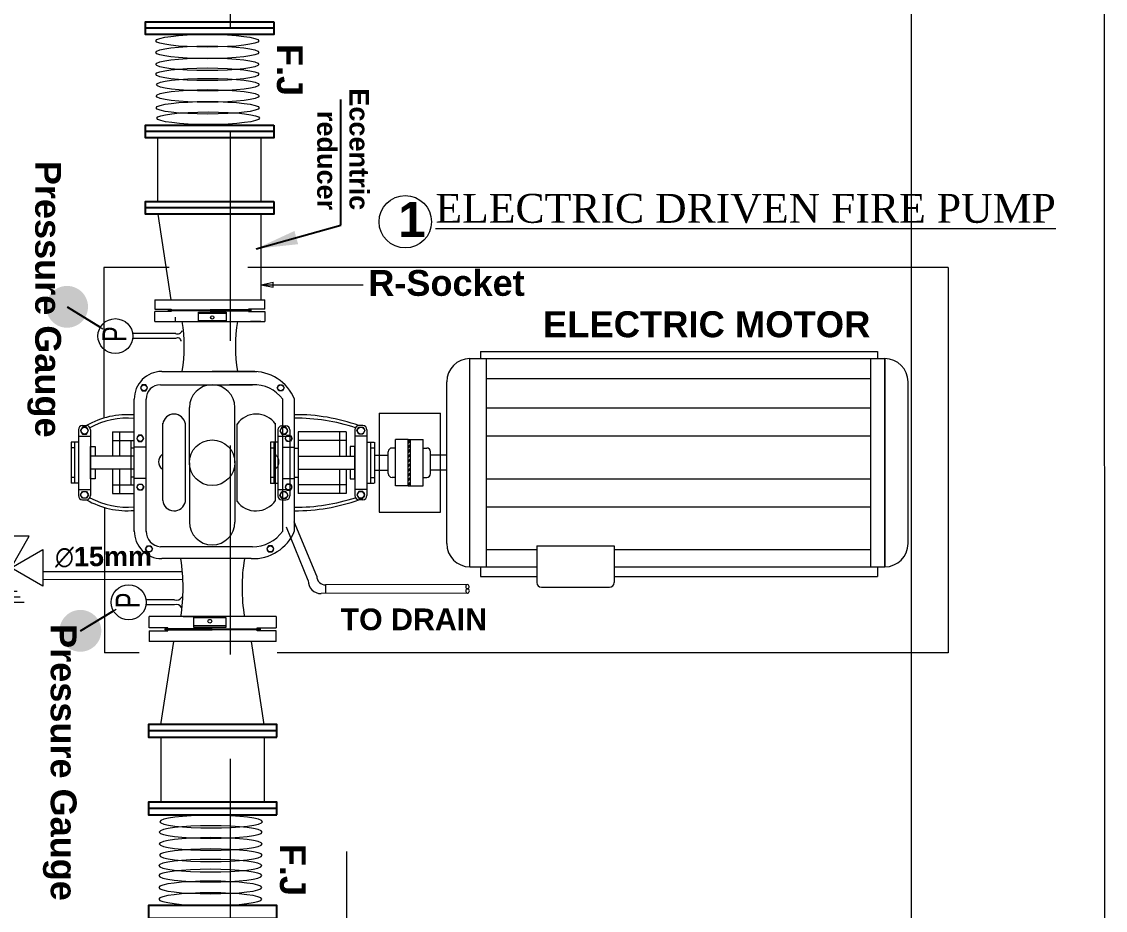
# Model space of a CAD drawing. Header units: inches. Extents: x -98933 to 1585249, y -3352739 to 192771.
# Drawn here: x 58166.06 to 58199.25, y 49943.84 to 49971.06 of the extents above; entities that cross this region are included whole.
import ezdxf
from ezdxf.enums import TextEntityAlignment as Align

# ---------------------------------------------------------------- set-up
doc = ezdxf.new("R2010")
doc.units = ezdxf.units.IN
doc.header["$MEASUREMENT"] = 0
doc.header["$PDMODE"] = 35
for name, pattern in [('CENTER', [2, 1.25, -0.25, 0.25, -0.25]), ('DASHED', [0.75, 0.5, -0.25]), ('HIDDEN', [0.375, 0.25, -0.125])]:
    doc.linetypes.add(name, pattern=pattern)
doc.layers.get('0').update_dxf_attribs({"lineweight": 0})
doc.layers.get('Defpoints').update_dxf_attribs({"lineweight": 0})
for name, color, linetype, lineweight in [('03 cable', 242, 'Continuous', 25), ('Building', 193, 'Continuous', 0), ('Diamention', 30, 'Continuous', 0), ('DIM', 7, 'Continuous', 0), ('DIMINSON', 30, 'Continuous', 5), ('FIRE SCH', 8, 'Continuous', 0), ('Hydrant Pipe', 1, 'Continuous', 25), ('Layer1', 134, 'Continuous', 0), ('PIPE', 4, 'Continuous', 0), ('Pipe 40 mm', 1, 'Continuous', 25), ('Table', 244, 'Continuous', 0)]:
    doc.layers.add(name, color=color, linetype=linetype, lineweight=lineweight)
doc.layers.add('ball v', color=7, linetype='Continuous', lineweight=0, true_color=0x1e12ca)
for name, color, linetype in [('DIESEL_PUMP', 7, 'Continuous'), ('FIREFIGHTING', 241, 'Continuous'), ('flange', 33, 'Continuous'), ('LAYER4', 7, 'CENTER'), ('Layer5', 3, 'Continuous'), ('LAYER6', 7, 'Continuous'), ('OBJECT', 7, 'Continuous')]:
    doc.layers.add(name, color=color, linetype=linetype)
doc.styles.add('AN', font='')
doc.styles.add('REG', font='times.ttf')
doc.styles.get("Standard").update_dxf_attribs({"font": 'arialbd.ttf', "height": 24})
doc.styles.add('style1', font='arial.ttf')
doc.styles.get('AN').set_extended_font_data('Batang')
doc.dimstyles.new('5_in', dxfattribs={"dimtxt": 11, "dimasz": 2, "dimexe": 1, "dimexo": 1, "dimgap": 1, "dimtad": 1, "dimdec": 0, "dimzin": 3, "dimdsep": 46, "dimlunit": 4, "dimtxsty": 'AN', "dimblk": 'DOT', "dimcen": 0.09, "dimclrd": 250, "dimclre": 250, "dimclrt": 30, "dimazin": 0, "dimtfac": 1, "dimtdec": 0, "dimtofl": 0, "dimtmove": 0, "dimatfit": 3, "dimldrblk": 'DOT', "dimfxl": 1, "dimfrac": 1, "dimtolj": 1, "dimtzin": 0, "dimarcsym": 0})
doc.dimstyles.new('DIM', dxfattribs={"dimscale": 0, "dimtxt": 10, "dimasz": 3, "dimexe": 0, "dimexo": 2, "dimgap": 1, "dimtad": 0, "dimdec": 0, "dimzin": 3, "dimdsep": 46, "dimlunit": 4, "dimtxsty": 'Standard', "dimcen": 0.09375, "dimdle": 2, "dimclrd": 8, "dimclre": 8, "dimclrt": 5, "dimadec": 0, "dimazin": 0, "dimtfac": 1, "dimtdec": 0, "dimtmove": 2, "dimatfit": 3, "dimfxl": 4, "dimfxlon": 1, "dimtolj": 1, "dimtzin": 0, "dimarcsym": 0})
doc.dimstyles.new('Dim-Pres', dxfattribs={"dimtxt": 5.5, "dimasz": 2, "dimexe": 1.5, "dimexo": 1.5, "dimgap": 1, "dimtad": 3, "dimdec": 0, "dimzin": 3, "dimdsep": 46, "dimlunit": 4, "dimtxsty": 'REG', "dimblk": 'point', "dimcen": 2, "dimclrd": 256, "dimclre": 256, "dimclrt": 7, "dimadec": 0, "dimazin": 0, "dimtfac": 0.75, "dimtdec": 0, "dimtmove": 1, "dimatfit": 3, "dimldrblk": 'point', "dimfxl": 0, "dimtolj": 1, "dimtzin": 0, "dimlwd": -1, "dimlwe": -1, "dimarcsym": 1})

# ---------------------------------------------------------------- blocks, each defined once
blk = doc.blocks.new('P.R.V')
at = {"layer": 'FIRE SCH', "color": 1}
for p, q in [((145871.8, 36731.9), (145941.7, 36731.9)), ((145906.7, 36638.4), (145906.7, 36731.9)), ((145881.8, 36717.1), (145931.7, 36717.1)), ((145889.9, 36702.4), (145923.5, 36702.4)), ((145857.5, 36553.1), (145956, 36553.1))]:
    blk.add_line(p, q, dxfattribs=at)
blk.add_lwpolyline([(145821.4, 36589.2), (145821.4, 36687.7), (145906.7, 36638.4)], close=True, dxfattribs=at)
blk.add_lwpolyline([(145956, 36553.1), (145906.7, 36638.4), (145857.5, 36553.1)], dxfattribs=at)
blk = doc.blocks.new('dot')
at = {"color": 4}
for p, q in [((0, 1.5), (0, -1.5)), ((-1.5, 0), (1.5, 0))]:
    blk.add_line(p, q, dxfattribs=at)
at = {"color": 6, "const_width": 0.5}
blk.add_lwpolyline([(-0.25, 0, 1), (0.25, 0, 1)], format="xyb", close=True, dxfattribs=at)
blk = doc.blocks.new('point')
blk.add_blockref('dot', (0, 0))
blk = doc.blocks.new('*D776')
at = {"layer": 'Defpoints', "color": 0, "ltscale": 30, "transparency": 16777216}
for p in [(58193.32, 50012.916), (58199.209, 50012.916, -0.063), (58199.254, 49824.403, -0.063)]:
    blk.add_point(p, dxfattribs=at)
at = {"layer": 'Layer1', "ltscale": 30, "transparency": 16777216}
for p, q in [((58197.319, 50012.916), (58191.82, 50012.916)), ((58193.32, 49826.403), (58193.32, 50010.916)), ((58197.319, 49824.403), (58191.82, 49824.403))]:
    blk.add_line(p, q, dxfattribs=at)
at = {"layer": 'Layer1', "ltscale": 30, "transparency": 16777216, "xscale": 2, "yscale": 2, "zscale": 2}
for p, rotation in [((58193.32, 50012.916), 90), ((58193.32, 49824.403), 270)]:
    blk.add_blockref('point', p, dxfattribs=dict(at, rotation=rotation))
at = {"layer": 'Layer1', "color": 7, "ltscale": 30, "transparency": 16777216, "insert": (58189.769, 49918.66), "char_height": 5, "attachment_point": 5, "rotation": 90, "style": 'REG'}
blk.add_mtext('\\A1;15\'-9"', dxfattribs=at)
blk = doc.blocks.new('RFF')
at = {"layer": 'OBJECT', "lineweight": 5}
h = blk.add_hatch(dxfattribs=at)
h.set_pattern_fill('ANSI32', color=256, scale=0.016617, angle=1440, style=0)
h.set_pattern_definition([(45, (-213901.25865, 147511.64996), (-0.1119189932, 0.1119189932), []), (45, (-213901.18404, 147511.64996), (-0.1119189932, 0.1119189932), [])])
h.paths.add_polyline_path([(-221331.43, 148494.955), (-221331.542, 148494.955), (-221331.542, 148492.745), (-221331.43, 148492.745)])
at = {"color": 8, "linetype": 'Continuous', "lineweight": 5, "ltscale": 25}
for p, q in [((-221342.894, 148501.161, 893351.761), (-221341.019, 148501.161, 893351.761)), ((-221341.019, 148501.12, 893351.761), (-221342.894, 148501.12, 893351.761)), ((-221340.259, 148500.983, 893351.761), (-221341.583, 148500.983, 893351.761)), ((-221339.184, 148501.161, 893351.761), (-221341.019, 148501.161, 893351.761)), ((-221341.019, 148501.12, 893351.761), (-221339.184, 148501.12, 893351.761)), ((-221339.184, 148501.12, 893351.761), (-221341.019, 148501.12, 893351.761))]:
    blk.add_line(p, q, dxfattribs=at)
at = {"color": 6, "linetype": 'Continuous', "lineweight": 5, "ltscale": 25}
for p, q in [((-221342.313, 148486.482, 893361.882), (-221341.739, 148486.482, 893361.882)), ((-221340.926, 148485.896, 893361.882), (-221343.041, 148485.896, 893361.882)), ((-221343.041, 148485.896, 893361.882), (-221340.926, 148485.896, 893361.882)), ((-221341.802, 148486.053, 893361.882), (-221340.277, 148486.053, 893361.882)), ((-221340.926, 148485.896, 893361.882), (-221338.766, 148485.896, 893361.882)), ((-221343.041, 148485.848, 893361.882), (-221340.926, 148485.848, 893361.882)), ((-221338.766, 148485.848, 893361.882), (-221340.926, 148485.848, 893361.882))]:
    blk.add_line(p, q, dxfattribs=at)
at = {"color": 8, "linetype": 'Continuous', "lineweight": 5, "ltscale": 25, "elevation": 893351.761}
blk.add_lwpolyline([(-221341.583, 148500.64), (-221341.583, 148501.059), (-221340.259, 148501.059), (-221340.259, 148500.64), (-221341.583, 148500.64)], dxfattribs=at)
at = {"color": 6, "linetype": 'Continuous', "lineweight": 5, "ltscale": 25, "elevation": 893361.882}
blk.add_lwpolyline([(-221340.277, 148486.449), (-221340.277, 148485.966), (-221341.802, 148485.966), (-221341.802, 148486.449), (-221340.277, 148486.449)], dxfattribs=at)
at = {"color": 8, "linetype": 'Continuous', "lineweight": 5, "ltscale": 25}
blk.add_circle((-221340.921, 148500.802, 893351.761), 0.0779, dxfattribs=at)
at = {"color": 6, "linetype": 'Continuous', "lineweight": 5, "ltscale": 25}
blk.add_circle((-221341.04, 148486.261, 893361.882), 0.0898, dxfattribs=at)
at = {"color": 8, "linetype": 'DASHED', "lineweight": 5, "ltscale": 25}
for start, end in [(0, 51.3423), (308.6577, 0)]:
    blk.add_arc((-221338.169, 148493.894, 893351.761), 0.439, start, end, dxfattribs=at)
at = {"color": 1, "lineweight": 5, "ltscale": 200}
for centre in [(-221341.158, 148514.041, 893351.761), (-221341.158, 148513.484, 893351.761), (-221341.158, 148512.913, 893351.761), (-221341.158, 148512.439, 893351.761), (-221341.133, 148511.941, 893351.761), (-221341.141, 148511.401, 893351.761), (-221341.141, 148510.833, 893351.761), (-221341.117, 148510.336, 893351.761)]:
    blk.add_ellipse(centre, major_axis=(-2.461, 0), ratio=0.12239, dxfattribs=at)
at = {"color": 1, "lineweight": 5, "ltscale": 200, "extrusion": (0, 0, -1)}
for centre in [(-221340.972, 148476.669, 893361.882), (-221340.996, 148476.171, 893361.882), (-221340.996, 148475.604, 893361.882), (-221340.989, 148475.063, 893361.882), (-221341.013, 148474.566, 893361.882), (-221341.013, 148474.091, 893361.882), (-221341.013, 148473.52, 893361.882), (-221341.013, 148472.963, 893361.882)]:
    blk.add_ellipse(centre, major_axis=(-2.461, 0), ratio=0.12239, dxfattribs=at)
at = {"layer": '03 cable', "color": 252, "linetype": 'HIDDEN', "lineweight": 9, "ltscale": 40}
blk.add_line((-221340.057, 148394.678, 893361.882), (-221340.057, 148518.293, 893361.882), dxfattribs=at)
at = {"layer": 'ball v', "color": 1, "lineweight": 5}
blk.add_circle((-221331.684, 148505.379, 893351.885), 1.254, dxfattribs=at)
at = {"layer": 'Building', "color": 6, "lineweight": 25}
for points, elevation in [([(-221337.978, 148514.95), (-221337.978, 148514.339), (-221344.123, 148514.339), (-221344.123, 148514.95)], 893351.761), ([(-221337.978, 148514.95), (-221337.978, 148514.644), (-221344.123, 148514.644), (-221344.123, 148514.95)], 893351.761), ([(-221337.978, 148510.005), (-221337.978, 148509.395), (-221344.123, 148509.395), (-221344.123, 148510.005)], 893351.761), ([(-221337.978, 148510.005), (-221337.978, 148509.7), (-221344.123, 148509.7), (-221344.123, 148510.005)], 893351.761), ([(-221337.978, 148506.353), (-221337.978, 148505.743), (-221344.123, 148505.743), (-221344.123, 148506.353)], 893351.761), ([(-221337.978, 148506.353), (-221337.978, 148506.048), (-221344.123, 148506.048), (-221344.123, 148506.353)], 893351.761), ([(-221337.834, 148480.708), (-221337.834, 148481.318), (-221343.979, 148481.318), (-221343.979, 148480.708)], 893361.882), ([(-221337.834, 148480.708), (-221337.834, 148481.013), (-221343.979, 148481.013), (-221343.979, 148480.708)], 893361.882), ([(-221337.834, 148477), (-221337.834, 148477.61), (-221343.979, 148477.61), (-221343.979, 148477)], 893361.882), ([(-221337.834, 148477), (-221337.834, 148477.305), (-221343.979, 148477.305), (-221343.979, 148477)], 893361.882), ([(-221337.834, 148472.055), (-221337.834, 148472.665), (-221343.979, 148472.665), (-221343.979, 148472.055)], 893361.882)]:
    blk.add_lwpolyline(points, close=True, dxfattribs=dict(at, elevation=elevation))
at = {"layer": 'DIESEL_PUMP', "color": 4, "lineweight": 5}
for p, q in [((-221346.104, 148503.197, 893351.761), (-221346.104, 148495.985, 893351.761)), ((-221342.986, 148503.197, 893351.761), (-221346.104, 148503.197, 893351.761)), ((-221305.697, 148503.197, 893351.761), (-221339.213, 148503.197, 893351.761)), ((-221305.697, 148503.197, 893351.761), (-221305.697, 148484.752, 893351.761)), ((-221346.081, 148491.707, 893351.761), (-221346.083, 148484.752, 893351.761)), ((-221344.421, 148484.752, 893351.761), (-221346.083, 148484.752, 893351.761)), ((-221305.697, 148484.752, 893351.761), (-221337.815, 148484.752, 893351.761))]:
    blk.add_line(p, q, dxfattribs=at)
at = {"layer": 'DIESEL_PUMP', "lineweight": 5}
for p, q in [((-221328.089, 148499.165, 893351.761), (-221309.089, 148499.165, 893351.761)), ((-221328.089, 148499.165, 893351.761), (-221328.089, 148498.832, 893351.761)), ((-221309.089, 148499.165, 893351.761), (-221309.089, 148498.832, 893351.761)), ((-221328.591, 148498.832, 893351.761), (-221308.734, 148498.832, 893351.761)), ((-221328.591, 148488.867, 893351.761), (-221328.591, 148498.832, 893351.761)), ((-221327.803, 148488.867, 893351.761), (-221327.803, 148498.832, 893351.761)), ((-221309.424, 148498.832, 893351.761), (-221309.424, 148488.867, 893351.761)), ((-221308.734, 148498.832, 893351.761), (-221308.734, 148488.867, 893351.761)), ((-221308.734, 148488.867, 893351.761), (-221308.734, 148498.832, 893351.761)), ((-221308.734, 148488.867, 893351.761), (-221308.734, 148498.832, 893351.761)), ((-221327.803, 148497.88, 893351.761), (-221309.424, 148497.88, 893351.761)), ((-221329.699, 148489.975, 893351.761), (-221329.699, 148497.724, 893351.761)), ((-221307.626, 148489.975, 893351.761), (-221307.626, 148497.724, 893351.761)), ((-221327.803, 148496.474, 893351.761), (-221309.424, 148496.474, 893351.761)), ((-221332.942, 148496.223, 893351.761), (-221330.002, 148496.223, 893351.761)), ((-221332.942, 148496.223, 893351.761), (-221332.942, 148491.477, 893351.761)), ((-221330.002, 148491.477, 893351.761), (-221330.002, 148496.223, 893351.761)), ((-221332.15, 148492.745, 893351.761), (-221332.15, 148494.955, 893351.761)), ((-221331.542, 148494.955, 893351.761), (-221332.15, 148494.955, 893351.761)), ((-221331.542, 148494.955, 893351.761), (-221330.822, 148494.955, 893351.761)), ((-221331.542, 148492.745, 893351.761), (-221331.542, 148494.955, 893351.761)), ((-221331.43, 148492.745, 893351.761), (-221331.43, 148494.955, 893351.761)), ((-221330.822, 148492.745, 893351.761), (-221330.822, 148494.955, 893351.761)), ((-221327.803, 148495.128, 893351.761), (-221309.424, 148495.128, 893351.761)), ((-221333.152, 148494.209, 893351.761), (-221332.498, 148494.209, 893351.761)), ((-221332.498, 148493.328, 893351.761), (-221332.498, 148494.371, 893351.761)), ((-221332.15, 148494.553, 893351.761), (-221332.316, 148494.553, 893351.761)), ((-221330.822, 148494.553, 893351.761), (-221330.655, 148494.553, 893351.761)), ((-221330.474, 148493.328, 893351.761), (-221330.474, 148494.371, 893351.761)), ((-221329.699, 148494.209, 893351.761), (-221330.474, 148494.209, 893351.761)), ((-221333.152, 148493.49, 893351.761), (-221332.498, 148493.49, 893351.761)), ((-221332.15, 148493.147, 893351.761), (-221332.316, 148493.147, 893351.761)), ((-221330.822, 148493.147, 893351.761), (-221330.655, 148493.147, 893351.761)), ((-221329.699, 148493.49, 893351.761), (-221330.474, 148493.49, 893351.761)), ((-221331.542, 148492.745, 893351.761), (-221332.15, 148492.745, 893351.761)), ((-221331.542, 148492.745, 893351.761), (-221330.822, 148492.745, 893351.761)), ((-221327.803, 148493.084, 893351.761), (-221309.424, 148493.084, 893351.761)), ((-221327.803, 148491.738, 893351.761), (-221309.424, 148491.738, 893351.761)), ((-221332.942, 148491.477, 893351.761), (-221330.002, 148491.477, 893351.761)), ((-221327.803, 148489.688, 893351.761), (-221325.392, 148489.688, 893351.761)), ((-221325.392, 148489.864, 893351.761), (-221325.392, 148488.114, 893351.761)), ((-221325.392, 148489.864, 893351.761), (-221321.692, 148489.864, 893351.761)), ((-221321.692, 148489.864, 893351.761), (-221321.692, 148488.114, 893351.761)), ((-221321.692, 148489.688, 893351.761), (-221316.263, 148489.688, 893351.761)), ((-221316.263, 148489.688, 893351.761), (-221309.424, 148489.688, 893351.761)), ((-221328.591, 148488.867, 893351.761), (-221327.803, 148488.867, 893351.761)), ((-221328.089, 148488.867, 893351.761), (-221328.089, 148488.403, 893351.761)), ((-221327.803, 148488.867, 893351.761), (-221325.392, 148488.867, 893351.761)), ((-221321.692, 148488.867, 893351.761), (-221316.263, 148488.867, 893351.761)), ((-221316.263, 148488.867, 893351.761), (-221309.424, 148488.867, 893351.761)), ((-221309.424, 148488.867, 893351.761), (-221308.734, 148488.867, 893351.761)), ((-221309.089, 148488.867, 893351.761), (-221309.089, 148488.403, 893351.761)), ((-221328.089, 148488.403, 893351.761), (-221325.392, 148488.403, 893351.761)), ((-221321.692, 148488.403, 893351.761), (-221316.263, 148488.403, 893351.761)), ((-221316.263, 148488.403, 893351.761), (-221309.089, 148488.403, 893351.761)), ((-221325.171, 148487.893, 893351.761), (-221321.914, 148487.893, 893351.761))]:
    blk.add_line(p, q, dxfattribs=at)
at = {"layer": 'DIESEL_PUMP', "color": 201, "lineweight": 5}
for p, q in [((-221343.343, 148498.213, 893351.761), (-221340.926, 148498.213, 893351.761)), ((-221343.069, 148498.213, 893351.761), (-221338.784, 148498.213, 893351.761)), ((-221339.058, 148498.213, 893351.761), (-221340.926, 148498.213, 893351.761)), ((-221343.404, 148497.577, 893351.761), (-221338.997, 148497.577, 893351.761)), ((-221338.997, 148497.577, 893351.761), (-221340.098, 148497.577, 893351.761)), ((-221344.653, 148490.556, 893351.761), (-221344.653, 148496.89, 893351.761)), ((-221344.088, 148490.559, 893351.761), (-221344.088, 148496.893, 893351.761)), ((-221337.552, 148490.559, 893351.761), (-221337.552, 148496.893, 893351.761)), ((-221336.988, 148490.556, 893351.761), (-221336.988, 148496.89, 893351.761)), ((-221342.017, 148493.85, 893351.761), (-221342.017, 148496.488, 893351.761)), ((-221339.836, 148493.85, 893351.761), (-221339.836, 148496.488, 893351.761)), ((-221343.29, 148493.894, 893351.761), (-221343.29, 148495.746, 893351.761)), ((-221337.895, 148493.894, 893351.761), (-221337.895, 148495.746, 893351.761)), ((-221347.327, 148495.427, 893351.761), (-221347.327, 148492.272, 893351.761)), ((-221347.132, 148495.623, 893351.761), (-221346.944, 148495.623, 893351.761)), ((-221346.749, 148495.427, 893351.761), (-221346.749, 148492.272, 893351.761)), ((-221345.692, 148495.326, 893351.761), (-221345.692, 148494.16, 893351.761)), ((-221345.692, 148495.326, 893351.761), (-221344.653, 148495.326, 893351.761)), ((-221345.368, 148495.326, 893351.761), (-221345.368, 148494.16, 893351.761)), ((-221342.21, 148493.85, 893351.761), (-221342.21, 148495.702, 893351.761)), ((-221339.736, 148493.85, 893351.761), (-221339.736, 148495.702, 893351.761)), ((-221337.785, 148495.419, 893351.761), (-221337.785, 148492.263, 893351.761)), ((-221337.589, 148495.614, 893351.761), (-221337.401, 148495.614, 893351.761)), ((-221337.206, 148495.419, 893351.761), (-221337.206, 148492.263, 893351.761)), ((-221336.817, 148495.326, 893351.761), (-221336.817, 148493.85, 893351.761)), ((-221334.514, 148495.326, 893351.761), (-221336.817, 148495.326, 893351.761)), ((-221334.837, 148495.326, 893351.761), (-221334.837, 148494.16, 893351.761)), ((-221334.514, 148495.326, 893351.761), (-221334.514, 148494.16, 893351.761)), ((-221334.097, 148495.427, 893351.761), (-221334.097, 148492.272, 893351.761)), ((-221333.713, 148495.623, 893351.761), (-221333.901, 148495.623, 893351.761)), ((-221333.518, 148495.427, 893351.761), (-221333.518, 148492.272, 893351.761)), ((-221347.674, 148494.834, 893351.761), (-221347.674, 148492.865, 893351.761)), ((-221347.327, 148494.834, 893351.761), (-221347.674, 148494.834, 893351.761)), ((-221347.497, 148492.865, 893351.761), (-221347.497, 148494.834, 893351.761)), ((-221347.327, 148495.126, 893351.761), (-221346.749, 148495.126, 893351.761)), ((-221345.692, 148494.905, 893351.761), (-221344.653, 148494.905, 893351.761)), ((-221344.823, 148494.883, 893351.761), (-221344.823, 148493.85, 893351.761)), ((-221338.131, 148494.825, 893351.761), (-221338.131, 148492.856, 893351.761)), ((-221337.785, 148494.825, 893351.761), (-221338.131, 148494.825, 893351.761)), ((-221337.954, 148492.856, 893351.761), (-221337.954, 148494.825, 893351.761)), ((-221337.785, 148495.117, 893351.761), (-221337.206, 148495.117, 893351.761)), ((-221334.514, 148494.905, 893351.761), (-221336.817, 148494.905, 893351.761)), ((-221333.518, 148495.126, 893351.761), (-221334.097, 148495.126, 893351.761)), ((-221333.518, 148494.834, 893351.761), (-221333.171, 148494.834, 893351.761)), ((-221333.328, 148492.865, 893351.761), (-221333.328, 148494.834, 893351.761)), ((-221333.152, 148494.834, 893351.761), (-221333.152, 148492.865, 893351.761)), ((-221347.497, 148494.556, 893351.761), (-221347.655, 148494.556, 893351.761)), ((-221344.653, 148494.539, 893351.761), (-221344.823, 148494.539, 893351.761)), ((-221344.088, 148494.599, 893351.761), (-221344.653, 148494.599, 893351.761)), ((-221337.954, 148494.547, 893351.761), (-221338.112, 148494.547, 893351.761)), ((-221337.552, 148494.599, 893351.761), (-221336.988, 148494.599, 893351.761)), ((-221336.988, 148494.539, 893351.761), (-221336.817, 148494.539, 893351.761)), ((-221333.328, 148494.556, 893351.761), (-221333.171, 148494.556, 893351.761)), ((-221344.653, 148494.16, 893351.761), (-221346.749, 148494.16, 893351.761)), ((-221344.823, 148493.85, 893351.761), (-221344.823, 148492.816, 893351.761)), ((-221343.29, 148492.042, 893351.761), (-221343.29, 148493.894, 893351.761)), ((-221342.21, 148491.998, 893351.761), (-221342.21, 148493.85, 893351.761)), ((-221342.017, 148493.85, 893351.761), (-221342.015, 148491.009, 893351.761)), ((-221339.836, 148493.85, 893351.761), (-221339.837, 148491.009, 893351.761)), ((-221339.736, 148491.998, 893351.761), (-221339.736, 148493.85, 893351.761)), ((-221337.895, 148492.042, 893351.761), (-221337.895, 148493.894, 893351.761)), ((-221336.817, 148494.16, 893351.761), (-221334.097, 148494.16, 893351.761)), ((-221336.817, 148493.85, 893351.761), (-221336.817, 148492.373, 893351.761)), ((-221347.497, 148493.143, 893351.761), (-221347.655, 148493.143, 893351.761)), ((-221344.653, 148493.54, 893351.761), (-221346.749, 148493.54, 893351.761)), ((-221345.692, 148493.54, 893351.761), (-221345.692, 148492.373, 893351.761)), ((-221345.368, 148493.54, 893351.761), (-221345.368, 148492.373, 893351.761)), ((-221344.653, 148493.161, 893351.761), (-221344.823, 148493.161, 893351.761)), ((-221336.988, 148493.161, 893351.761), (-221336.817, 148493.161, 893351.761)), ((-221336.817, 148493.54, 893351.761), (-221334.097, 148493.54, 893351.761)), ((-221334.837, 148493.54, 893351.761), (-221334.837, 148492.373, 893351.761)), ((-221334.514, 148493.54, 893351.761), (-221334.514, 148492.373, 893351.761)), ((-221333.328, 148493.143, 893351.761), (-221333.171, 148493.143, 893351.761)), ((-221347.327, 148492.865, 893351.761), (-221347.674, 148492.865, 893351.761)), ((-221345.692, 148492.794, 893351.761), (-221344.653, 148492.794, 893351.761)), ((-221344.088, 148493.1, 893351.761), (-221344.653, 148493.1, 893351.761)), ((-221337.785, 148492.856, 893351.761), (-221338.131, 148492.856, 893351.761)), ((-221337.954, 148493.134, 893351.761), (-221338.112, 148493.134, 893351.761)), ((-221337.552, 148493.1, 893351.761), (-221336.988, 148493.1, 893351.761)), ((-221334.514, 148492.794, 893351.761), (-221336.817, 148492.794, 893351.761)), ((-221333.518, 148492.865, 893351.761), (-221333.171, 148492.865, 893351.761)), ((-221347.327, 148492.573, 893351.761), (-221346.749, 148492.573, 893351.761)), ((-221345.692, 148492.373, 893351.761), (-221344.653, 148492.373, 893351.761)), ((-221337.785, 148492.564, 893351.761), (-221337.206, 148492.564, 893351.761)), ((-221334.514, 148492.373, 893351.761), (-221336.817, 148492.373, 893351.761)), ((-221333.518, 148492.573, 893351.761), (-221334.097, 148492.573, 893351.761)), ((-221347.132, 148492.076, 893351.761), (-221346.944, 148492.076, 893351.761)), ((-221337.589, 148492.067, 893351.761), (-221337.401, 148492.067, 893351.761)), ((-221333.713, 148492.076, 893351.761), (-221333.901, 148492.076, 893351.761)), ((-221338.997, 148489.826, 893351.761), (-221343.404, 148489.826, 893351.761)), ((-221338.997, 148489.826, 893351.761), (-221340.402, 148489.826, 893351.761)), ((-221339.058, 148489.259, 893351.761), (-221343.343, 148489.259, 893351.761))]:
    blk.add_line(p, q, dxfattribs=at)
at = {"layer": 'DIESEL_PUMP', "linetype": 'Continuous', "lineweight": 5}
for p, q in [((-221336.335, 148488.205, 893351.761), (-221337.366, 148490.759, 893351.761)), ((-221335.92, 148488.415, 893351.761), (-221337.004, 148491.025, 893351.761)), ((-221328.717, 148488.024, 893351.761), (-221335.503, 148488.001, 893351.761)), ((-221335.503, 148488.001, 893351.761), (-221335.502, 148487.585, 893351.761)), ((-221328.693, 148487.609, 893351.761), (-221335.709, 148487.585, 893351.761))]:
    blk.add_line(p, q, dxfattribs=at)
at = {"layer": 'DIESEL_PUMP', "color": 201, "lineweight": 5, "elevation": 893351.761}
for points in [[(-221344.101, 148497.289), (-221344.018, 148497.433), (-221344.101, 148497.578), (-221344.269, 148497.578), (-221344.352, 148497.433), (-221344.269, 148497.289)], [(-221337.729, 148497.289), (-221337.812, 148497.433), (-221337.729, 148497.578), (-221337.561, 148497.578), (-221337.478, 148497.433), (-221337.561, 148497.289)], [(-221346.942, 148495.222), (-221346.847, 148495.387), (-221346.942, 148495.553), (-221347.134, 148495.553), (-221347.229, 148495.387), (-221347.134, 148495.222)], [(-221337.4, 148495.213), (-221337.304, 148495.379), (-221337.4, 148495.544), (-221337.591, 148495.544), (-221337.686, 148495.379), (-221337.591, 148495.213)], [(-221333.903, 148495.222), (-221333.998, 148495.387), (-221333.903, 148495.553), (-221333.712, 148495.553), (-221333.616, 148495.387), (-221333.712, 148495.222)], [(-221344.287, 148494.87), (-221344.203, 148495.015), (-221344.287, 148495.16), (-221344.454, 148495.16), (-221344.538, 148495.015), (-221344.454, 148494.87)], [(-221337.354, 148494.87), (-221337.437, 148495.015), (-221337.354, 148495.16), (-221337.186, 148495.16), (-221337.103, 148495.015), (-221337.186, 148494.87)], [(-221344.287, 148492.829), (-221344.203, 148492.684), (-221344.287, 148492.54), (-221344.454, 148492.54), (-221344.538, 148492.684), (-221344.454, 148492.829)], [(-221337.354, 148492.829), (-221337.437, 148492.684), (-221337.354, 148492.54), (-221337.186, 148492.54), (-221337.103, 148492.684), (-221337.186, 148492.829)], [(-221346.942, 148492.477), (-221346.847, 148492.312), (-221346.942, 148492.146), (-221347.134, 148492.146), (-221347.229, 148492.312), (-221347.134, 148492.477)], [(-221337.4, 148492.468), (-221337.304, 148492.303), (-221337.4, 148492.137), (-221337.591, 148492.137), (-221337.686, 148492.303), (-221337.591, 148492.468)], [(-221333.903, 148492.477), (-221333.998, 148492.312), (-221333.903, 148492.146), (-221333.712, 148492.146), (-221333.616, 148492.312), (-221333.712, 148492.477)], [(-221343.86, 148489.868), (-221343.776, 148489.723), (-221343.86, 148489.578), (-221344.027, 148489.578), (-221344.111, 148489.723), (-221344.027, 148489.868)], [(-221338.227, 148489.868), (-221338.31, 148489.723), (-221338.227, 148489.578), (-221338.059, 148489.578), (-221337.976, 148489.723), (-221338.059, 148489.868)]]:
    blk.add_lwpolyline(points, close=True, dxfattribs=at)
for points in [[(-221346.523, 148493.54), (-221346.523, 148493.071), (-221346.749, 148493.071), (-221346.749, 148494.628), (-221346.523, 148494.628), (-221346.523, 148494.16)], [(-221334.322, 148493.54), (-221334.322, 148493.071), (-221334.097, 148493.071), (-221334.097, 148494.628), (-221334.322, 148494.628), (-221334.322, 148494.16)]]:
    blk.add_lwpolyline(points, dxfattribs=at)
at = {"layer": 'DIESEL_PUMP', "color": 201, "lineweight": 5}
for centre, radius in [((-221344.185, 148497.433, 893351.761), 0.145), ((-221337.645, 148497.433, 893351.761), 0.145), ((-221347.038, 148495.387, 893351.761), 0.166), ((-221337.495, 148495.379, 893351.761), 0.166), ((-221333.807, 148495.387, 893351.761), 0.166), ((-221344.371, 148495.015, 893351.761), 0.145), ((-221340.926, 148493.85, 893351.761), 1.09), ((-221337.27, 148495.015, 893351.761), 0.145), ((-221344.371, 148492.684, 893351.761), 0.145), ((-221337.27, 148492.684, 893351.761), 0.145), ((-221347.038, 148492.312, 893351.761), 0.166), ((-221337.495, 148492.303, 893351.761), 0.166), ((-221333.807, 148492.312, 893351.761), 0.166), ((-221343.944, 148489.723, 893351.761), 0.145), ((-221338.143, 148489.723, 893351.761), 0.145)]:
    blk.add_circle(centre, radius, dxfattribs=at)
for centre, radius, start, end in [((-221349.892, 148499.412, 893351.761), 7.631, 350.9595, 9.0405), ((-221332.182, 148499.412, 893351.761), 7.631, 170.9595, 189.0405), ((-221343.343, 148496.903, 893351.761), 1.31, 90, 180.7383), ((-221338.964, 148496.081, 893351.761), 2.134, 22.1709, 92.5144), ((-221343.404, 148496.893, 893351.761), 0.684, 90, 180), ((-221340.926, 148496.488, 893351.761), 1.089, 0, 180), ((-221338.914, 148495.886, 893351.761), 1.694, 36.4995, 92.809), ((-221344.986, 148492.238, 893351.761), 3.91, 85.1106, 120.0488), ((-221344.986, 148492.238, 893351.761), 3.742, 84.8902, 118.5542), ((-221342.75, 148495.634, 893351.761), 0.544, 7.1608, 172.8392), ((-221338.816, 148495.051, 893351.761), 1.127, 35.2456, 144.7544), ((-221336.926, 148487.18, 893351.761), 8.968, 70.2864, 90.3937), ((-221336.926, 148486.795, 893351.761), 9.185, 71.886, 90.3842), ((-221347.132, 148495.427, 893351.761), 0.195, 90, 180), ((-221346.944, 148495.427, 893351.761), 0.195, 0, 90), ((-221337.589, 148495.419, 893351.761), 0.195, 90, 180), ((-221337.401, 148495.419, 893351.761), 0.195, 0, 90), ((-221333.901, 148495.427, 893351.761), 0.195, 90, 180), ((-221333.713, 148495.427, 893351.761), 0.195, 0, 90), ((-221343.05, 148493.894, 893351.761), 0.439, 128.6577, 180), ((-221343.05, 148493.894, 893351.761), 0.439, 180, 231.3423), ((-221347.132, 148492.272, 893351.761), 0.195, 180, 270), ((-221346.944, 148492.272, 893351.761), 0.195, 270, 0), ((-221344.986, 148495.461, 893351.761), 3.742, 241.4458, 275.1098), ((-221337.589, 148492.263, 893351.761), 0.195, 180, 270), ((-221337.401, 148492.263, 893351.761), 0.195, 270, 0), ((-221336.926, 148500.904, 893351.761), 9.185, 269.6158, 288.114), ((-221333.901, 148492.272, 893351.761), 0.195, 180, 270), ((-221333.713, 148492.272, 893351.761), 0.195, 270, 0), ((-221344.986, 148495.461, 893351.761), 3.91, 239.9512, 274.8894), ((-221342.747, 148492.088, 893351.761), 0.545, 184.8776, 350.4618), ((-221338.831, 148492.67, 893351.761), 1.127, 216.6273, 326.1093), ((-221336.926, 148500.519, 893351.761), 8.968, 269.6063, 289.7136), ((-221343.343, 148490.569, 893351.761), 1.31, 179.2617, 270), ((-221343.343, 148490.569, 893351.761), 0.745, 179.2617, 265.2947), ((-221340.926, 148491.009, 893351.761), 1.089, 180, 0), ((-221338.964, 148491.391, 893351.761), 2.134, 267.4856, 337.8291), ((-221338.993, 148491.581, 893351.761), 1.755, 269.8682, 325.1672), ((-221351.111, 148487.864, 893361.882), 8.794, 350.9595, 9.0405), ((-221330.701, 148487.864, 893361.882), 8.794, 170.9595, 189.0405)]:
    blk.add_arc(centre, radius, start, end, dxfattribs=at)
at = {"layer": 'DIESEL_PUMP', "lineweight": 5}
for centre, radius, start, end in [((-221328.591, 148497.724, 893351.761), 1.108, 90, 180), ((-221308.734, 148497.724, 893351.761), 1.108, 0, 90), ((-221332.316, 148494.371, 893351.761), 0.182, 90, 180), ((-221330.655, 148494.371, 893351.761), 0.182, 0, 90), ((-221332.316, 148493.328, 893351.761), 0.182, 180, 270), ((-221330.655, 148493.328, 893351.761), 0.182, 270, 0), ((-221328.591, 148489.975, 893351.761), 1.108, 180, 270), ((-221308.734, 148489.975, 893351.761), 1.108, 270, 0), ((-221325.171, 148488.114, 893351.761), 0.222, 180, 270), ((-221321.914, 148488.114, 893351.761), 0.222, 270, 0)]:
    blk.add_arc(centre, radius, start, end, dxfattribs=at)
at = {"layer": 'DIESEL_PUMP', "linetype": 'Continuous', "lineweight": 5}
for centre, radius, start, end in [((-221335.712, 148488.208, 893351.761), 0.623, 180.2, 270.2), ((-221335.505, 148488.416, 893351.761), 0.415, 180.2, 270.2), ((-221328.684, 148487.922, 893351.761), 0.107, 107.5737, 259.0625), ((-221328.737, 148487.919, 893351.761), 0.107, 287.5737, 79.0625), ((-221328.684, 148487.711, 893351.761), 0.107, 100.9375, 252.4263), ((-221328.725, 148487.711, 893351.761), 0.107, 287.5737, 79.0625)]:
    blk.add_arc(centre, radius, start, end, dxfattribs=at)
at = {"layer": 'DIMINSON', "color": 1, "lineweight": 5, "ltscale": 3}
for p, q in [((-221343.523, 148506.353, 893351.761), (-221343.523, 148509.381, 893351.761)), ((-221338.578, 148506.353, 893351.761), (-221338.578, 148509.373, 893351.761)), ((-221343.523, 148505.743, 893351.761), (-221342.905, 148501.649, 893351.761)), ((-221338.578, 148501.649, 893351.761), (-221338.578, 148505.743, 893351.761)), ((-221343.378, 148481.318, 893361.882), (-221342.76, 148485.285, 893361.882)), ((-221338.434, 148481.318, 893361.882), (-221339.052, 148485.285, 893361.882))]:
    blk.add_line(p, q, dxfattribs=at)
at = {"layer": 'FIREFIGHTING', "color": 3, "lineweight": 5, "ltscale": 5}
for p, q in [((-221342.35, 148488.626, 893361.882), (-221349.036, 148488.62, 893361.882)), ((-221342.325, 148488.249, 893361.882), (-221349.036, 148488.254, 893361.882))]:
    blk.add_line(p, q, dxfattribs=at)
at = {"layer": 'FIREFIGHTING', "color": 1, "lineweight": 5, "ltscale": 5}
for p, q in [((-221343.378, 148480.708, 893361.882), (-221343.378, 148477.61, 893361.882)), ((-221338.434, 148480.708, 893361.882), (-221338.434, 148477.61, 893361.882))]:
    blk.add_line(p, q, dxfattribs=at)
at = {"layer": 'flange', "color": 33, "linetype": 'Continuous', "lineweight": 5}
for p, q in [((-221343.675, 148501.649, 893351.761), (-221343.675, 148501.203, 893351.761)), ((-221343.675, 148501.649, 893351.761), (-221338.843, 148501.649, 893351.761)), ((-221341.019, 148501.649, 893351.761), (-221338.399, 148501.649, 893351.761)), ((-221338.399, 148501.203, 893351.761), (-221338.399, 148501.649, 893351.761)), ((-221343.675, 148501.203, 893351.761), (-221342.894, 148501.203, 893351.761)), ((-221343.675, 148500.611, 893351.761), (-221343.675, 148501.078, 893351.761)), ((-221342.894, 148501.078, 893351.761), (-221343.675, 148501.078, 893351.761)), ((-221342.894, 148501.203, 893351.761), (-221342.894, 148501.161, 893351.761)), ((-221342.894, 148501.12, 893351.761), (-221342.894, 148501.078, 893351.761)), ((-221339.184, 148501.203, 893351.761), (-221339.184, 148501.161, 893351.761)), ((-221338.399, 148501.203, 893351.761), (-221339.184, 148501.203, 893351.761)), ((-221339.184, 148501.12, 893351.761), (-221339.184, 148501.078, 893351.761)), ((-221339.184, 148501.078, 893351.761), (-221338.399, 148501.078, 893351.761)), ((-221338.399, 148501.078, 893351.761), (-221338.399, 148500.611, 893351.761)), ((-221343.675, 148500.611, 893351.761), (-221341.019, 148500.611, 893351.761)), ((-221341.019, 148500.611, 893351.761), (-221338.399, 148500.611, 893351.761))]:
    blk.add_line(p, q, dxfattribs=at)
at = {"layer": 'flange', "color": 8, "linetype": 'Continuous', "lineweight": 5}
for p, q in [((-221343.014, 148501.12, 893351.761), (-221343.014, 148501.161, 893351.761)), ((-221342.89, 148501.161, 893351.761), (-221343.014, 148501.161, 893351.761)), ((-221342.89, 148501.12, 893351.761), (-221343.014, 148501.12, 893351.761)), ((-221339.184, 148501.161, 893351.761), (-221339.059, 148501.161, 893351.761)), ((-221339.184, 148501.12, 893351.761), (-221339.059, 148501.12, 893351.761)), ((-221339.059, 148501.12, 893351.761), (-221339.059, 148501.161, 893351.761)), ((-221339.183, 148500.611, 893351.761), (-221338.399, 148500.611, 893351.761)), ((-221338.599, 148500.611, 893351.761), (-221339.097, 148500.611, 893351.761))]:
    blk.add_line(p, q, dxfattribs=at)
at = {"layer": 'flange', "color": 6, "linetype": 'Continuous', "lineweight": 5}
for p, q in [((-221343.946, 148485.944, 893361.882), (-221343.946, 148486.482, 893361.882)), ((-221340.926, 148486.482, 893361.882), (-221343.946, 148486.482, 893361.882)), ((-221337.866, 148486.482, 893361.882), (-221340.926, 148486.482, 893361.882)), ((-221337.866, 148486.482, 893361.882), (-221337.866, 148485.944, 893361.882)), ((-221343.041, 148485.944, 893361.882), (-221343.946, 148485.944, 893361.882)), ((-221343.185, 148485.896, 893361.882), (-221343.185, 148485.848, 893361.882)), ((-221343.041, 148485.896, 893361.882), (-221343.185, 148485.896, 893361.882)), ((-221343.041, 148485.896, 893361.882), (-221343.041, 148485.944, 893361.882)), ((-221338.771, 148485.896, 893361.882), (-221338.627, 148485.896, 893361.882)), ((-221338.766, 148485.944, 893361.882), (-221337.866, 148485.944, 893361.882)), ((-221338.766, 148485.896, 893361.882), (-221338.766, 148485.944, 893361.882)), ((-221338.627, 148485.896, 893361.882), (-221338.627, 148485.848, 893361.882)), ((-221343.946, 148485.8, 893361.882), (-221343.946, 148485.285, 893361.882)), ((-221343.946, 148485.8, 893361.882), (-221343.041, 148485.8, 893361.882)), ((-221343.041, 148485.848, 893361.882), (-221343.185, 148485.848, 893361.882)), ((-221343.041, 148485.8, 893361.882), (-221343.041, 148485.848, 893361.882)), ((-221338.771, 148485.848, 893361.882), (-221338.627, 148485.848, 893361.882)), ((-221338.766, 148485.8, 893361.882), (-221338.766, 148485.848, 893361.882)), ((-221337.866, 148485.8, 893361.882), (-221338.766, 148485.8, 893361.882)), ((-221337.866, 148485.285, 893361.882), (-221337.866, 148485.8, 893361.882)), ((-221337.866, 148485.285, 893361.882), (-221343.946, 148485.285, 893361.882))]:
    blk.add_line(p, q, dxfattribs=at)
at = {"layer": 'Hydrant Pipe', "lineweight": 5}
for p, q in [((-221342.658, 148500.029, 893351.761), (-221344.732, 148500.029, 893351.761)), ((-221342.68, 148499.797, 893351.761), (-221344.733, 148499.788, 893351.761)), ((-221342.736, 148487.288, 893361.882), (-221344.097, 148487.288, 893361.882)), ((-221342.736, 148487.047, 893361.882), (-221344.097, 148487.047, 893361.882))]:
    blk.add_line(p, q, dxfattribs=at)
for centre, radius, start, end in [((-221342.585, 148500.243, 893351.761), 0.226, 245.2975, 343.954), ((-221342.585, 148499.645, 893351.761), 0.179, 4.1934, 121.8694), ((-221342.641, 148487.592, 893361.882), 0.319, 252.7266, 328.9437), ((-221342.636, 148486.796, 893361.882), 0.27, 28.1362, 111.6172)]:
    blk.add_arc(centre, radius, start, end, dxfattribs=at)
at = {"layer": 'LAYER4', "lineweight": 5}
blk.add_line((-221342.684, 148500.618, 893351.761), (-221342.684, 148500.811, 893351.761), dxfattribs=at)
at = {"layer": 'LAYER6', "lineweight": 5}
for p, q in [((-221338.58, 148502.365, 893351.761), (-221338.015, 148502.487, 893351.761)), ((-221338.015, 148502.244, 893351.761), (-221338.015, 148502.487, 893351.761)), ((-221338.58, 148502.365, 893351.761), (-221333.697, 148502.365, 893351.761)), ((-221338.58, 148502.365, 893351.761), (-221338.015, 148502.244, 893351.761))]:
    blk.add_line(p, q, dxfattribs=at)
at = {"layer": 'LAYER6', "color": 1, "lineweight": 5}
for centre in [(-221345.558, 148499.909, 893351.761), (-221344.923, 148487.168, 893361.882)]:
    blk.add_circle(centre, 0.834, dxfattribs=at)
at = {"layer": 'Pipe 40 mm', "color": 0, "lineweight": 5, "elevation": 893361.882}
blk.add_lwpolyline([(-221336.333, 148457.762), (-221334.477, 148459.582), (-221334.477, 148475.241)], dxfattribs=at)
at = {"layer": 'DIM', "linetype": 'ByBlock', "lineweight": 5, "xscale": 0.01777759385221871, "yscale": 0.01777759384722195, "zscale": 0.01777759385221871, "rotation": 180}
blk.add_blockref('P.R.V', (-218756.682, 149140.162, 893361.882), dxfattribs=at)
at = {"layer": 'ball v', "color": 1, "lineweight": 5, "insert": (-221332.02, 148506.333, 893351.885), "char_height": 1.682, "width": 2.54129, "attachment_point": 1}
blk.add_mtext('1', dxfattribs=at)
at = {"layer": 'Diamention', "lineweight": 5, "insert": (-221348.447, 148489.812, 893361.882), "char_height": 0.92711, "width": 6.78212, "attachment_point": 1, "rotation": 0.4007}
blk.add_mtext('{\\fSwis721 LtCn BT|b0|i0|c0|p34;∅}15mm ', dxfattribs=at)
at = {"layer": 'DIESEL_PUMP', "color": 81, "lineweight": 5, "insert": (-221325.096, 148501.098, -1856964.849), "char_height": 1.24628, "width": 22.083, "attachment_point": 1}
blk.add_mtext('ELECTRIC MOTOR', dxfattribs=at)
at = {"layer": 'DIESEL_PUMP', "color": 7, "lineweight": 5, "insert": (-221334.782, 148486.872, -1235478.371), "char_height": 1.0386, "width": 11.08298, "attachment_point": 1}
blk.add_mtext('TO DRAIN', dxfattribs=at)
at = {"layer": 'Layer5', "lineweight": 5, "style": 'style1', "width": 0.7}
for p in [(-221345.035, 148500.003, 893351.761), (-221344.4, 148487.262, 893361.882)]:
    blk.add_text('P', height=1.14, rotation=90, dxfattribs=at).set_placement(p, align=Align.CENTER)
at = {"layer": 'LAYER6', "color": 7, "lineweight": 25, "char_height": 1.2361, "width": 10.7865, "rotation": 270}
for insert, attachment_point in [((-221336.59, 148511.396, 893351.761), 3), ((-221336.446, 148475.609, 893361.882), 1)]:
    blk.add_mtext('F.J', dxfattribs=dict(at, insert=insert, attachment_point=attachment_point))
at = {"layer": 'LAYER6', "color": 7, "lineweight": 5, "char_height": 1.23615, "attachment_point": 7, "rotation": 270}
for insert, width in [((-221349.776, 148508.297, 893351.761), 20.60867), ((-221349.034, 148486.127, 893361.882), 15.5128)]:
    blk.add_mtext('{\\C0;Pressure Gauge}', dxfattribs=dict(at, insert=insert, width=width))
at = {"layer": 'LAYER6', "color": 7, "lineweight": 5, "attachment_point": 1}
for s, insert, char_height, width in [('{\\fTimes New Roman|b0|i0|c0|p18;\\L\\C30;ELECTRIC DRIVEN FIRE PUMP }', (-221330.246, 148506.715, 3643668.37), 1.38475, 31.08736), ('R-Socket ', (-221333.456, 148503.071, 893351.761), 1.2367, 7.86154)]:
    blk.add_mtext(s, dxfattribs=dict(at, insert=insert, char_height=char_height, width=width))
at = {"layer": 'Table', "color": 1, "lineweight": 5, "insert": (-221333.429, 148505.934, 893351.761), "char_height": 0.92711, "width": 26.89315, "attachment_point": 3, "rotation": 270}
blk.add_mtext('{\\C30;Eccentric\\Preducer}', dxfattribs=at)
at = {"layer": 'LAYER6', "lineweight": 5}
blk.add_leader([(-221338.828, 148504.089, 893527.202), (-221334.765, 148505.215, 893527.202), (-221334.765, 148511.235, 893527.202)], dimstyle='DIM', override={"dimscale": 1, "dimasz": 2, "dimgap": 0, "dimclrd": 8, "dimfxl": 15, "dimfxlon": 1, "dimarcsym": 1}, dxfattribs=at)
at = {"layer": 'PIPE', "color": 7, "lineweight": 5}
for points in [[(-221347.868, 148501.309, 893351.761), (-221346.28, 148500.332, 893351.761)], [(-221347.233, 148485.804, 893361.882), (-221345.651, 148486.763, 893361.882)]]:
    blk.add_leader(points, dimstyle='5_in', override={"dimgap": 1, "dimtad": 0, "dimtxsty": 'Standard', "dimclrd": 40, "dimclre": 0, "dimfxl": 4, "dimfxlon": 1, "dimtfill": 2, "dimtfillclr": 5, "dimarcsym": 1}, dxfattribs=at)

msp = doc.modelspace()

# ---------------------------------------------------------------- linework, layer by layer
at = {"layer": 'Layer1', "color": 2, "ltscale": 30}
msp.add_line((58199.209, 50012.916, -0.063), (58199.254, 49824.403, -0.063), dxfattribs=at)

# ---------------------------------------------------------------- block references
at = {"lineweight": -2, "xscale": 0.6399999999994179, "yscale": 0.6399999999994179, "zscale": 0.639999999984866}
msp.add_blockref('RFF', (199830.092, -45078.511, -483662.736), dxfattribs=at)

# ---------------------------------------------------------------- dimensions: what is measured, and where the dimension line sits
at = {"layer": 'Layer1', "color": 2, "ltscale": 30}
dim = msp.add_linear_dim(base=(58193.32, 50012.916), p1=(58199.254, 49824.403, -0.063), p2=(58199.209, 50012.916, -0.063), angle=90, dimstyle='Dim-Pres', override={"dimtxt": 5, "dimfxl": 4, "dimfxlon": 1}, dxfattribs=at)
dim.commit()
dim.dimension.update_dxf_attribs({"geometry": '*D776', "text_midpoint": (58189.769, 49918.66)})

doc.saveas('drawing.dxf')
